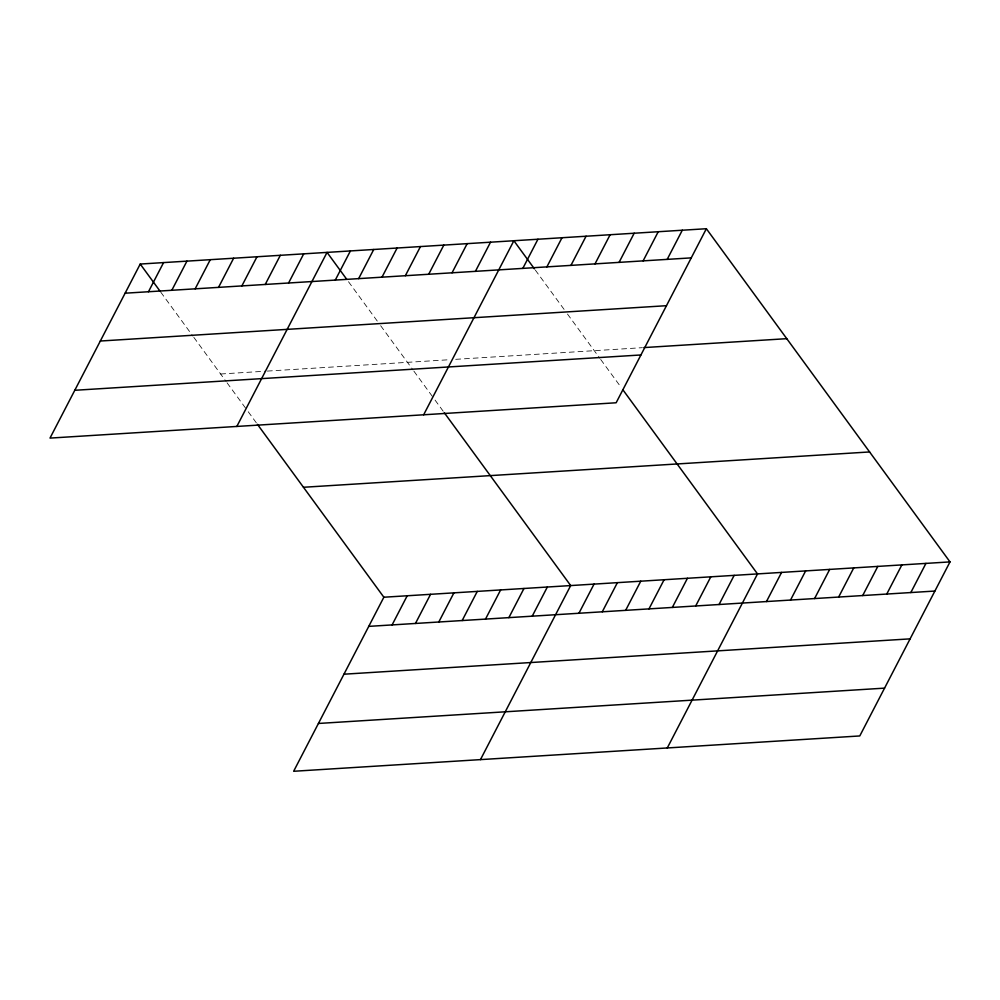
<?xml version="1.0" encoding="UTF-8"?>
<svg xmlns="http://www.w3.org/2000/svg" width="1000" height="1000" viewBox="0 0 1000 1000"><rect width="100%" height="100%" fill="white"/><g stroke="black" fill="none" stroke-linecap="round" stroke-linejoin="round"><path stroke-width="0.75" stroke-dasharray="5 3.75" d="M220.625 374L265.775 371.175M267.325 371.087L449.487 359.712M455.712 359.325L642.4 347.675M535.312 270.05L564.8 310.363M567.475 314.037L599.8 358.237M600.712 359.487L620.962 387.188M348.488 281.712L378.862 323.25M380.65 325.688L412.975 369.888M413.888 371.15L433.225 397.587M435.062 400.1L443.338 411.425M160.763 292.15L192.925 336.125M193.825 337.35L226.137 381.55M227.062 382.812L246.388 409.237M248.238 411.75L256.512 423.088"/><path stroke-width="1.5" d="M706.363 228.725L140.225 264.05L50 438.1L616.138 402.775L706.363 228.725L950 561.9L859.775 735.95L293.637 771.275L383.862 597.225L950 561.9M148.463 291.75L163.575 262.587M171.812 290.287L186.925 261.137M195.162 288.837L210.275 259.675M218.525 287.375L233.637 258.225M241.875 285.912L256.988 256.762M265.225 284.462L280.338 255.3M288.587 283L303.7 253.85M236.825 426.45L327.05 252.387L346.7 279.262M335.288 280.087L350.4 250.938M358.638 278.637L373.75 249.475M382 277.175L397.113 248.025M405.35 275.712L420.462 246.562M428.7 274.262L443.812 245.1M452.05 272.8L467.163 243.65M475.412 271.35L490.525 242.188M423.65 414.787L513.875 240.738L534.425 268.837M522.825 268.387L537.938 239.237M546.888 266.887L562 237.738M570.95 265.387L586.062 236.225M392.1 624.925L407.212 595.763M595.013 263.888L610.125 234.725M415.45 623.462L430.562 594.312M619.062 262.387L634.175 233.225M438.8 622L453.913 592.85M643.125 260.875L658.238 231.725M462.163 620.55L477.275 591.4M667.188 259.375L682.3 230.225M485.513 619.087L500.625 589.938M508.862 617.638L523.975 588.475M532.225 616.175L547.337 587.025M480.462 759.625L570.688 585.562L444.263 412.688M578.925 613.263L594.038 584.113M602.275 611.8L617.388 582.65M625.638 610.35L640.75 581.2M648.988 608.888L664.1 579.738M672.337 607.438L687.45 578.275M695.688 605.975L710.8 576.825M719.05 604.525L734.163 575.363M667.288 747.962L757.513 573.913L622.812 389.7M766.462 601.562L781.575 572.413M790.525 600.062L805.638 570.9M814.587 598.562L829.7 569.4M838.637 597.062L853.75 567.9M862.7 595.55L877.812 566.4M886.762 594.05L901.875 564.9M910.825 592.55L925.938 563.4M125.113 293.2L691.25 257.875M100.325 341.025L666.462 305.7M643.9 347.587L786.762 338.675M74.787 390.288L640.925 354.963M303.463 487.275L869.6 451.95M368.75 626.375L934.887 591.05M343.963 674.2L910.1 638.862M318.425 723.462L884.562 688.138M140.225 264.05L159.875 290.925M257.438 424.338L383.862 597.225"/></g></svg>
